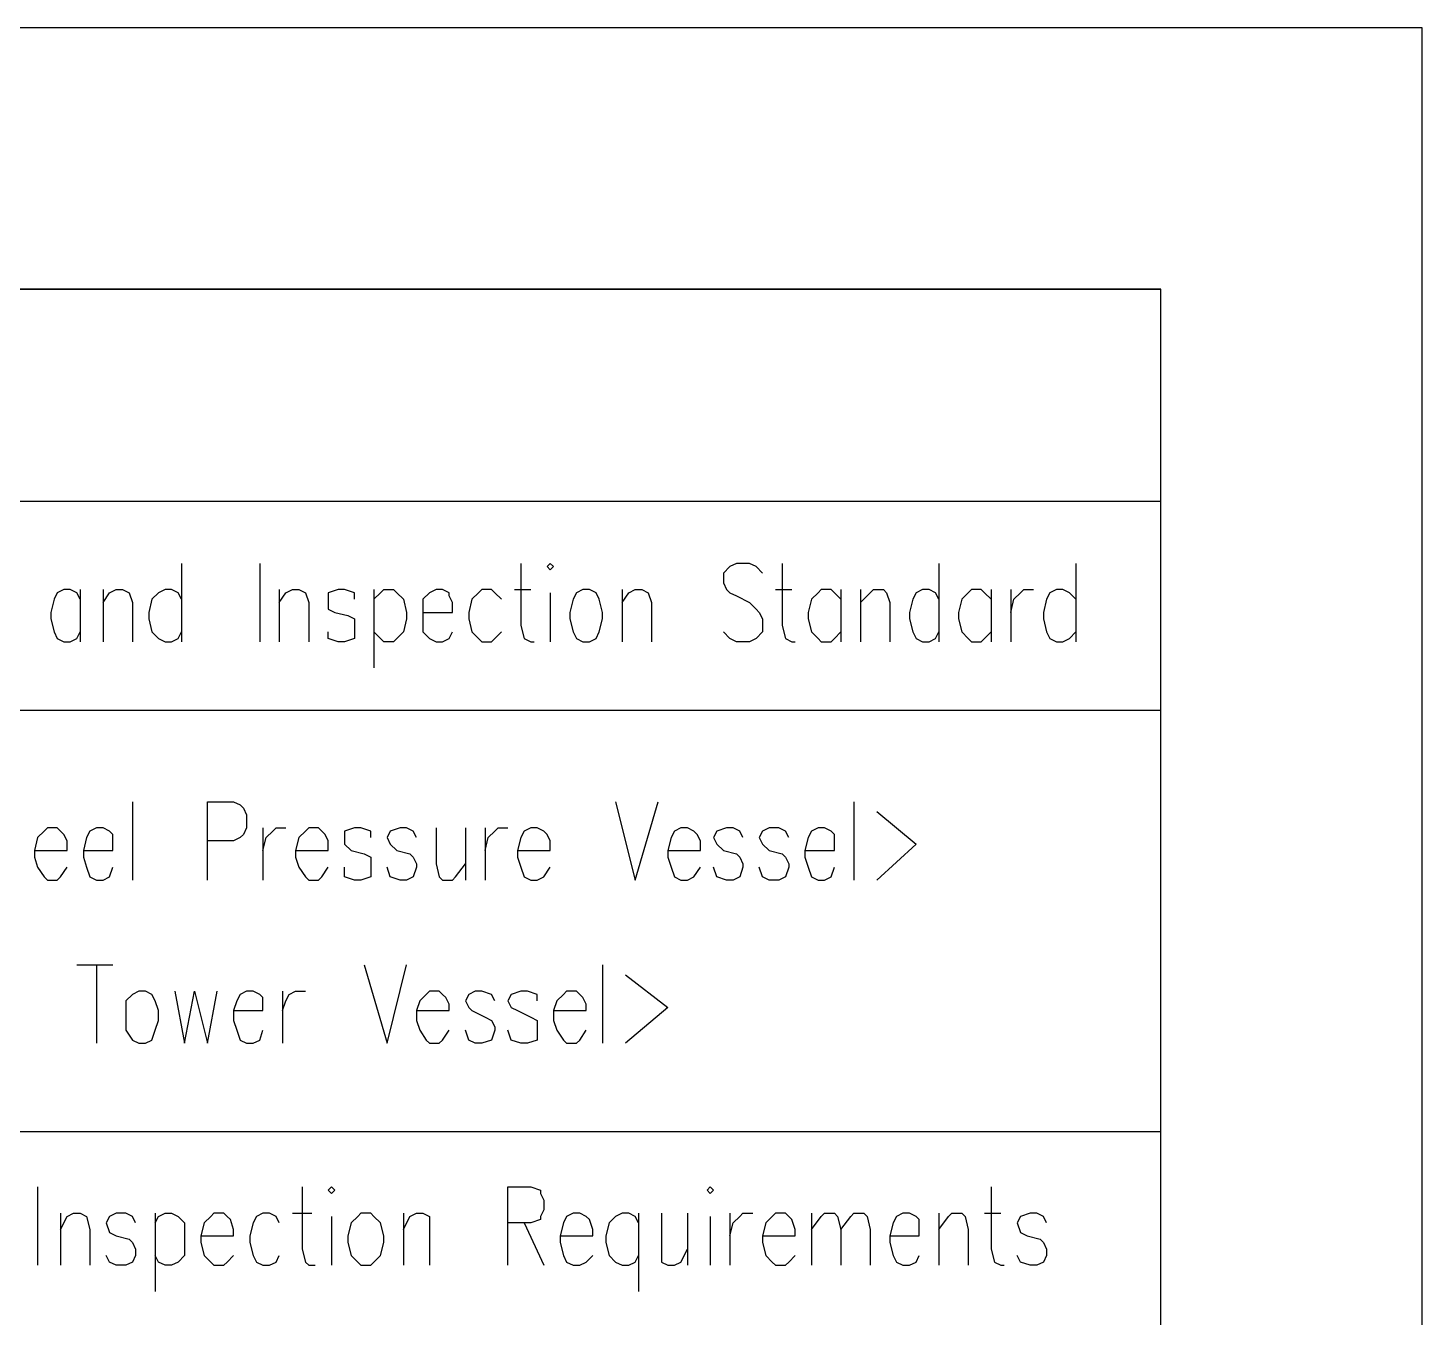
# Model space of a CAD drawing. Extents: x 13.06 to 16.25, y 9.33 to 13.85.
# Drawn here: x 15.9653 to 16.25, y 13.5894 to 13.8527 of the extents above; entities that cross this region are included whole.
import ezdxf

# ---------------------------------------------------------------- set-up
doc = ezdxf.new("R2010")
doc.units = 0
doc.header["$MEASUREMENT"] = 0
doc.linetypes.add('AUSGEZOGEN', pattern=[0])
doc.layers.get('0').update_dxf_attribs({"linetype": 'AUSGEZOGEN'})

msp = doc.modelspace()

# ---------------------------------------------------------------- linework, layer by layer
for points in [[(13.056, 9.33067), (16.25, 9.33067), (16.25, 9.33067), (16.25, 13.85267), (16.25, 13.85267), (13.056, 13.85267), (13.056, 13.85267), (13.056, 9.33067), (13.056, 9.33067)], [(13.19, 9.384), (16.19667, 9.384), (16.19667, 9.384), (16.19667, 13.79933), (16.19667, 13.79933), (13.19, 13.79933), (13.19, 13.79933), (13.19, 9.384), (13.19, 9.384)], [(15.22867, 13.79933), (16.19667, 13.79933)], [(16.19667, 12.81), (16.19667, 13.79933)], [(15.22867, 13.756), (16.19667, 13.756)], [(15.99667, 13.74333), (15.99667, 13.72733)], [(16.01267, 13.74333), (16.01267, 13.72733)], [(16.066, 13.74333), (16.066, 13.73067), (16.066, 13.73067), (16.06667, 13.728), (16.06667, 13.728), (16.068, 13.72733), (16.068, 13.72733), (16.06867, 13.72733)], [(16.07133, 13.74267), (16.072, 13.742), (16.072, 13.742), (16.07267, 13.74267), (16.07267, 13.74267), (16.072, 13.74333), (16.072, 13.74333), (16.07133, 13.74267), (16.07133, 13.74267)], [(16.11533, 13.74133), (16.114, 13.74267), (16.114, 13.74267), (16.11267, 13.74333), (16.11267, 13.74333), (16.11, 13.74333), (16.11, 13.74333), (16.10867, 13.74267), (16.10867, 13.74267), (16.10733, 13.74133), (16.10733, 13.74133), (16.10733, 13.73933), (16.10733, 13.73933), (16.108, 13.738), (16.108, 13.738), (16.10867, 13.73733), (16.10867, 13.73733), (16.11, 13.73667), (16.11, 13.73667), (16.11267, 13.73533), (16.11267, 13.73533), (16.114, 13.734), (16.114, 13.734), (16.11467, 13.73333), (16.11467, 13.73333), (16.11533, 13.732), (16.11533, 13.732), (16.11533, 13.72933), (16.11533, 13.72933), (16.114, 13.728), (16.114, 13.728), (16.11267, 13.72733), (16.11267, 13.72733), (16.11, 13.72733), (16.11, 13.72733), (16.10867, 13.728), (16.10867, 13.728), (16.10733, 13.72933)], [(16.11933, 13.74333), (16.11933, 13.73067), (16.11933, 13.73067), (16.12, 13.728), (16.12, 13.728), (16.12133, 13.72733), (16.12133, 13.72733), (16.122, 13.72733)], [(16.15133, 13.74333), (16.15133, 13.72733)], [(16.17933, 13.74333), (16.17933, 13.72733)], [(15.976, 13.736), (15.97533, 13.73733), (15.97533, 13.73733), (15.974, 13.738), (15.974, 13.738), (15.97267, 13.738), (15.97267, 13.738), (15.97133, 13.73733), (15.97133, 13.73733), (15.97067, 13.736), (15.97067, 13.736), (15.97, 13.73333), (15.97, 13.73333), (15.97, 13.732), (15.97, 13.732), (15.97067, 13.72933), (15.97067, 13.72933), (15.97133, 13.728), (15.97133, 13.728), (15.97267, 13.72733), (15.97267, 13.72733), (15.974, 13.72733), (15.974, 13.72733), (15.97533, 13.728), (15.97533, 13.728), (15.976, 13.72933)], [(15.976, 13.738), (15.976, 13.72733)], [(15.98067, 13.738), (15.98067, 13.72733)], [(15.98067, 13.73533), (15.982, 13.73733), (15.982, 13.73733), (15.98333, 13.738), (15.98333, 13.738), (15.98467, 13.738), (15.98467, 13.738), (15.986, 13.73733), (15.986, 13.73733), (15.98667, 13.73533), (15.98667, 13.73533), (15.98667, 13.72733)], [(15.99667, 13.736), (15.996, 13.73733), (15.996, 13.73733), (15.99467, 13.738), (15.99467, 13.738), (15.99333, 13.738), (15.99333, 13.738), (15.992, 13.73733), (15.992, 13.73733), (15.99067, 13.736), (15.99067, 13.736), (15.99, 13.73333), (15.99, 13.73333), (15.99, 13.732), (15.99, 13.732), (15.99067, 13.72933), (15.99067, 13.72933), (15.992, 13.728), (15.992, 13.728), (15.99333, 13.72733), (15.99333, 13.72733), (15.99467, 13.72733), (15.99467, 13.72733), (15.996, 13.728), (15.996, 13.728), (15.99667, 13.72933)], [(16.01667, 13.738), (16.01667, 13.72733)], [(16.01667, 13.73533), (16.018, 13.73733), (16.018, 13.73733), (16.01933, 13.738), (16.01933, 13.738), (16.02067, 13.738), (16.02067, 13.738), (16.022, 13.73733), (16.022, 13.73733), (16.02267, 13.73533), (16.02267, 13.73533), (16.02267, 13.72733)], [(16.032, 13.736), (16.032, 13.73733), (16.032, 13.73733), (16.03, 13.738), (16.03, 13.738), (16.02867, 13.738), (16.02867, 13.738), (16.02667, 13.73733), (16.02667, 13.73733), (16.02667, 13.734), (16.02667, 13.734), (16.028, 13.73333), (16.028, 13.73333), (16.03067, 13.73267), (16.03067, 13.73267), (16.032, 13.732), (16.032, 13.732), (16.032, 13.728), (16.032, 13.728), (16.03, 13.72733), (16.03, 13.72733), (16.02867, 13.72733), (16.02867, 13.72733), (16.02667, 13.728), (16.02667, 13.728), (16.02667, 13.72933)], [(16.036, 13.738), (16.036, 13.722)], [(16.036, 13.736), (16.03733, 13.73733), (16.03733, 13.73733), (16.038, 13.738), (16.038, 13.738), (16.04, 13.738), (16.04, 13.738), (16.04067, 13.73733), (16.04067, 13.73733), (16.042, 13.736), (16.042, 13.736), (16.04267, 13.73333), (16.04267, 13.73333), (16.04267, 13.732), (16.04267, 13.732), (16.042, 13.72933), (16.042, 13.72933), (16.04067, 13.728), (16.04067, 13.728), (16.04, 13.72733), (16.04, 13.72733), (16.038, 13.72733), (16.038, 13.72733), (16.03733, 13.728), (16.03733, 13.728), (16.036, 13.72933)], [(16.046, 13.73333), (16.052, 13.73333), (16.052, 13.73333), (16.052, 13.73533), (16.052, 13.73533), (16.05133, 13.73667), (16.05133, 13.73667), (16.05133, 13.73733), (16.05133, 13.73733), (16.05, 13.738), (16.05, 13.738), (16.04867, 13.738), (16.04867, 13.738), (16.04733, 13.73733), (16.04733, 13.73733), (16.046, 13.736), (16.046, 13.736), (16.046, 13.72933), (16.046, 13.72933), (16.04733, 13.728), (16.04733, 13.728), (16.04867, 13.72733), (16.04867, 13.72733), (16.05, 13.72733), (16.05, 13.72733), (16.05133, 13.728), (16.05133, 13.728), (16.052, 13.72933)], [(16.062, 13.736), (16.06067, 13.73733), (16.06067, 13.73733), (16.06, 13.738), (16.06, 13.738), (16.058, 13.738), (16.058, 13.738), (16.05733, 13.73733), (16.05733, 13.73733), (16.056, 13.736), (16.056, 13.736), (16.05533, 13.73333), (16.05533, 13.73333), (16.05533, 13.732), (16.05533, 13.732), (16.056, 13.72933), (16.056, 13.72933), (16.05733, 13.728), (16.05733, 13.728), (16.058, 13.72733), (16.058, 13.72733), (16.06, 13.72733), (16.06, 13.72733), (16.06067, 13.728), (16.06067, 13.728), (16.062, 13.72933)], [(16.06467, 13.738), (16.068, 13.738)], [(16.072, 13.73733), (16.072, 13.72733)], [(16.07867, 13.738), (16.07733, 13.73733), (16.07733, 13.73733), (16.07667, 13.736), (16.07667, 13.736), (16.076, 13.73333), (16.076, 13.73333), (16.076, 13.732), (16.076, 13.732), (16.07667, 13.72933), (16.07667, 13.72933), (16.07733, 13.728), (16.07733, 13.728), (16.07867, 13.72733), (16.07867, 13.72733), (16.08, 13.72733), (16.08, 13.72733), (16.08133, 13.728), (16.08133, 13.728), (16.082, 13.72933), (16.082, 13.72933), (16.08267, 13.732), (16.08267, 13.732), (16.08267, 13.73333), (16.08267, 13.73333), (16.082, 13.736), (16.082, 13.736), (16.08133, 13.73733), (16.08133, 13.73733), (16.08, 13.738), (16.08, 13.738), (16.07867, 13.738), (16.07867, 13.738)], [(16.08667, 13.738), (16.08667, 13.72733)], [(16.08667, 13.73533), (16.088, 13.73733), (16.088, 13.73733), (16.08933, 13.738), (16.08933, 13.738), (16.09067, 13.738), (16.09067, 13.738), (16.092, 13.73733), (16.092, 13.73733), (16.09267, 13.73533), (16.09267, 13.73533), (16.09267, 13.72733)], [(16.118, 13.738), (16.12133, 13.738)], [(16.13133, 13.736), (16.13, 13.73733), (16.13, 13.73733), (16.12933, 13.738), (16.12933, 13.738), (16.12733, 13.738), (16.12733, 13.738), (16.12667, 13.73733), (16.12667, 13.73733), (16.12533, 13.736), (16.12533, 13.736), (16.12467, 13.73333), (16.12467, 13.73333), (16.12467, 13.732), (16.12467, 13.732), (16.12533, 13.72933), (16.12533, 13.72933), (16.12667, 13.728), (16.12667, 13.728), (16.12733, 13.72733), (16.12733, 13.72733), (16.12933, 13.72733), (16.12933, 13.72733), (16.13, 13.728), (16.13, 13.728), (16.13133, 13.72933)], [(16.13133, 13.738), (16.13133, 13.72733)], [(16.13533, 13.738), (16.13533, 13.72733)], [(16.13533, 13.73533), (16.13733, 13.73733), (16.13733, 13.73733), (16.138, 13.738), (16.138, 13.738), (16.14, 13.738), (16.14, 13.738), (16.14067, 13.73733), (16.14067, 13.73733), (16.14133, 13.73533), (16.14133, 13.73533), (16.14133, 13.72733)], [(16.15133, 13.736), (16.15067, 13.73733), (16.15067, 13.73733), (16.14933, 13.738), (16.14933, 13.738), (16.148, 13.738), (16.148, 13.738), (16.14667, 13.73733), (16.14667, 13.73733), (16.146, 13.736), (16.146, 13.736), (16.14533, 13.73333), (16.14533, 13.73333), (16.14533, 13.732), (16.14533, 13.732), (16.146, 13.72933), (16.146, 13.72933), (16.14667, 13.728), (16.14667, 13.728), (16.148, 13.72733), (16.148, 13.72733), (16.14933, 13.72733), (16.14933, 13.72733), (16.15067, 13.728), (16.15067, 13.728), (16.15133, 13.72933)], [(16.162, 13.736), (16.16067, 13.73733), (16.16067, 13.73733), (16.16, 13.738), (16.16, 13.738), (16.158, 13.738), (16.158, 13.738), (16.15733, 13.73733), (16.15733, 13.73733), (16.156, 13.736), (16.156, 13.736), (16.15533, 13.73333), (16.15533, 13.73333), (16.15533, 13.732), (16.15533, 13.732), (16.156, 13.72933), (16.156, 13.72933), (16.15733, 13.728), (16.15733, 13.728), (16.158, 13.72733), (16.158, 13.72733), (16.16, 13.72733), (16.16, 13.72733), (16.16067, 13.728), (16.16067, 13.728), (16.162, 13.72933)], [(16.162, 13.738), (16.162, 13.72733)], [(16.166, 13.738), (16.166, 13.72733)], [(16.166, 13.73333), (16.16667, 13.736), (16.16667, 13.736), (16.168, 13.73733), (16.168, 13.73733), (16.16867, 13.738), (16.16867, 13.738), (16.17067, 13.738)], [(16.17933, 13.736), (16.178, 13.73733), (16.178, 13.73733), (16.17667, 13.738), (16.17667, 13.738), (16.17533, 13.738), (16.17533, 13.738), (16.174, 13.73733), (16.174, 13.73733), (16.17333, 13.736), (16.17333, 13.736), (16.17267, 13.73333), (16.17267, 13.73333), (16.17267, 13.732), (16.17267, 13.732), (16.17333, 13.72933), (16.17333, 13.72933), (16.174, 13.728), (16.174, 13.728), (16.17533, 13.72733), (16.17533, 13.72733), (16.17667, 13.72733), (16.17667, 13.72733), (16.178, 13.728), (16.178, 13.728), (16.17933, 13.72933)], [(15.22867, 13.71333), (16.19667, 13.71333)], [(15.98667, 13.69467), (15.98667, 13.67867)], [(16.002, 13.67867), (16.002, 13.69467), (16.002, 13.69467), (16.00733, 13.69467), (16.00733, 13.69467), (16.00867, 13.694), (16.00867, 13.694), (16.00933, 13.69333), (16.00933, 13.69333), (16.01, 13.692), (16.01, 13.692), (16.01, 13.68933), (16.01, 13.68933), (16.00933, 13.688), (16.00933, 13.688), (16.00867, 13.68733), (16.00867, 13.68733), (16.00733, 13.68667), (16.00733, 13.68667), (16.002, 13.68667)], [(16.08533, 13.69467), (16.08933, 13.67867), (16.08933, 13.67867), (16.094, 13.69467)], [(16.134, 13.69467), (16.134, 13.67867)], [(16.13867, 13.69267), (16.14667, 13.686), (16.14667, 13.686), (16.13867, 13.67867)], [(15.96667, 13.68467), (15.97333, 13.68467), (15.97333, 13.68467), (15.97333, 13.68667), (15.97333, 13.68667), (15.97267, 13.688), (15.97267, 13.688), (15.972, 13.68867), (15.972, 13.68867), (15.97133, 13.68933), (15.97133, 13.68933), (15.96933, 13.68933), (15.96933, 13.68933), (15.96867, 13.68867), (15.96867, 13.68867), (15.96733, 13.68733), (15.96733, 13.68733), (15.96667, 13.68467), (15.96667, 13.68467), (15.96667, 13.68333), (15.96667, 13.68333), (15.96733, 13.68133), (15.96733, 13.68133), (15.96867, 13.67933), (15.96867, 13.67933), (15.96933, 13.67867), (15.96933, 13.67867), (15.97133, 13.67867), (15.97133, 13.67867), (15.972, 13.67933), (15.972, 13.67933), (15.97333, 13.68133)], [(15.97667, 13.68467), (15.98267, 13.68467), (15.98267, 13.68467), (15.98267, 13.68667), (15.98267, 13.68667), (15.98267, 13.688), (15.98267, 13.688), (15.982, 13.68867), (15.982, 13.68867), (15.98067, 13.68933), (15.98067, 13.68933), (15.97933, 13.68933), (15.97933, 13.68933), (15.978, 13.68867), (15.978, 13.68867), (15.97733, 13.68733), (15.97733, 13.68733), (15.97667, 13.68467), (15.97667, 13.68467), (15.97667, 13.68333), (15.97667, 13.68333), (15.97733, 13.68133), (15.97733, 13.68133), (15.978, 13.67933), (15.978, 13.67933), (15.97933, 13.67867), (15.97933, 13.67867), (15.98067, 13.67867), (15.98067, 13.67867), (15.982, 13.67933), (15.982, 13.67933), (15.98267, 13.68133)], [(16.01333, 13.68933), (16.01333, 13.67867)], [(16.01333, 13.68467), (16.014, 13.68733), (16.014, 13.68733), (16.01533, 13.68867), (16.01533, 13.68867), (16.016, 13.68933), (16.016, 13.68933), (16.018, 13.68933)], [(16.02, 13.68467), (16.02667, 13.68467), (16.02667, 13.68467), (16.02667, 13.68667), (16.02667, 13.68667), (16.026, 13.688), (16.026, 13.688), (16.02533, 13.68867), (16.02533, 13.68867), (16.02467, 13.68933), (16.02467, 13.68933), (16.02267, 13.68933), (16.02267, 13.68933), (16.022, 13.68867), (16.022, 13.68867), (16.02067, 13.68733), (16.02067, 13.68733), (16.02, 13.68467), (16.02, 13.68467), (16.02, 13.68333), (16.02, 13.68333), (16.02067, 13.68133), (16.02067, 13.68133), (16.022, 13.67933), (16.022, 13.67933), (16.02267, 13.67867), (16.02267, 13.67867), (16.02467, 13.67867), (16.02467, 13.67867), (16.02533, 13.67933), (16.02533, 13.67933), (16.02667, 13.68133)], [(16.03533, 13.68733), (16.03533, 13.68867), (16.03533, 13.68867), (16.03333, 13.68933), (16.03333, 13.68933), (16.032, 13.68933), (16.032, 13.68933), (16.03, 13.68867), (16.03, 13.68867), (16.03, 13.686), (16.03, 13.686), (16.03133, 13.68467), (16.03133, 13.68467), (16.034, 13.684), (16.034, 13.684), (16.03533, 13.68333), (16.03533, 13.68333), (16.03533, 13.67933), (16.03533, 13.67933), (16.03333, 13.67867), (16.03333, 13.67867), (16.032, 13.67867), (16.032, 13.67867), (16.03, 13.67933), (16.03, 13.67933), (16.03, 13.68133)], [(16.04467, 13.68733), (16.044, 13.68867), (16.044, 13.68867), (16.04267, 13.68933), (16.04267, 13.68933), (16.04133, 13.68933), (16.04133, 13.68933), (16.03933, 13.68867), (16.03933, 13.68867), (16.03867, 13.68733), (16.03867, 13.68733), (16.03933, 13.686), (16.03933, 13.686), (16.04067, 13.68467), (16.04067, 13.68467), (16.04333, 13.684), (16.04333, 13.684), (16.044, 13.68333), (16.044, 13.68333), (16.04467, 13.682), (16.04467, 13.682), (16.04467, 13.68133), (16.04467, 13.68133), (16.044, 13.67933), (16.044, 13.67933), (16.04267, 13.67867), (16.04267, 13.67867), (16.04133, 13.67867), (16.04133, 13.67867), (16.03933, 13.67933), (16.03933, 13.67933), (16.03867, 13.68133)], [(16.04867, 13.68933), (16.04867, 13.682), (16.04867, 13.682), (16.04933, 13.67933), (16.04933, 13.67933), (16.05, 13.67867), (16.05, 13.67867), (16.052, 13.67867), (16.052, 13.67867), (16.05267, 13.67933), (16.05267, 13.67933), (16.05467, 13.682)], [(16.05467, 13.68933), (16.05467, 13.67867)], [(16.05867, 13.68933), (16.05867, 13.67867)], [(16.05867, 13.68467), (16.05933, 13.68733), (16.05933, 13.68733), (16.06067, 13.68867), (16.06067, 13.68867), (16.06133, 13.68933), (16.06133, 13.68933), (16.06333, 13.68933)], [(16.06533, 13.68467), (16.072, 13.68467), (16.072, 13.68467), (16.072, 13.68667), (16.072, 13.68667), (16.07133, 13.688), (16.07133, 13.688), (16.07067, 13.68867), (16.07067, 13.68867), (16.06933, 13.68933), (16.06933, 13.68933), (16.068, 13.68933), (16.068, 13.68933), (16.06667, 13.68867), (16.06667, 13.68867), (16.066, 13.68733), (16.066, 13.68733), (16.06533, 13.68467), (16.06533, 13.68467), (16.06533, 13.68333), (16.06533, 13.68333), (16.066, 13.68133), (16.066, 13.68133), (16.06667, 13.67933), (16.06667, 13.67933), (16.068, 13.67867), (16.068, 13.67867), (16.06933, 13.67867), (16.06933, 13.67867), (16.07067, 13.67933), (16.07067, 13.67933), (16.072, 13.68133)], [(16.096, 13.68467), (16.10267, 13.68467), (16.10267, 13.68467), (16.10267, 13.68667), (16.10267, 13.68667), (16.102, 13.688), (16.102, 13.688), (16.10133, 13.68867), (16.10133, 13.68867), (16.1, 13.68933), (16.1, 13.68933), (16.09867, 13.68933), (16.09867, 13.68933), (16.09733, 13.68867), (16.09733, 13.68867), (16.09667, 13.68733), (16.09667, 13.68733), (16.096, 13.68467), (16.096, 13.68467), (16.096, 13.68333), (16.096, 13.68333), (16.09667, 13.68133), (16.09667, 13.68133), (16.09733, 13.67933), (16.09733, 13.67933), (16.09867, 13.67867), (16.09867, 13.67867), (16.1, 13.67867), (16.1, 13.67867), (16.10133, 13.67933), (16.10133, 13.67933), (16.10267, 13.68133)], [(16.11133, 13.68733), (16.11067, 13.68867), (16.11067, 13.68867), (16.10933, 13.68933), (16.10933, 13.68933), (16.108, 13.68933), (16.108, 13.68933), (16.106, 13.68867), (16.106, 13.68867), (16.10533, 13.68733), (16.10533, 13.68733), (16.106, 13.686), (16.106, 13.686), (16.10733, 13.68467), (16.10733, 13.68467), (16.11, 13.684), (16.11, 13.684), (16.11067, 13.68333), (16.11067, 13.68333), (16.11133, 13.682), (16.11133, 13.682), (16.11133, 13.68133), (16.11133, 13.68133), (16.11067, 13.67933), (16.11067, 13.67933), (16.10933, 13.67867), (16.10933, 13.67867), (16.108, 13.67867), (16.108, 13.67867), (16.106, 13.67933), (16.106, 13.67933), (16.10533, 13.68133)], [(16.12067, 13.68733), (16.12, 13.68867), (16.12, 13.68867), (16.11867, 13.68933), (16.11867, 13.68933), (16.11667, 13.68933), (16.11667, 13.68933), (16.11533, 13.68867), (16.11533, 13.68867), (16.11467, 13.68733), (16.11467, 13.68733), (16.11533, 13.686), (16.11533, 13.686), (16.11667, 13.68467), (16.11667, 13.68467), (16.11933, 13.684), (16.11933, 13.684), (16.12, 13.68333), (16.12, 13.68333), (16.12067, 13.682), (16.12067, 13.682), (16.12067, 13.68133), (16.12067, 13.68133), (16.12, 13.67933), (16.12, 13.67933), (16.11867, 13.67867), (16.11867, 13.67867), (16.11667, 13.67867), (16.11667, 13.67867), (16.11533, 13.67933), (16.11533, 13.67933), (16.11467, 13.68133)], [(16.124, 13.68467), (16.13, 13.68467), (16.13, 13.68467), (16.13, 13.68667), (16.13, 13.68667), (16.13, 13.688), (16.13, 13.688), (16.12933, 13.68867), (16.12933, 13.68867), (16.128, 13.68933), (16.128, 13.68933), (16.12667, 13.68933), (16.12667, 13.68933), (16.12533, 13.68867), (16.12533, 13.68867), (16.12467, 13.68733), (16.12467, 13.68733), (16.124, 13.68467), (16.124, 13.68467), (16.124, 13.68333), (16.124, 13.68333), (16.12467, 13.68133), (16.12467, 13.68133), (16.12533, 13.67933), (16.12533, 13.67933), (16.12667, 13.67867), (16.12667, 13.67867), (16.128, 13.67867), (16.128, 13.67867), (16.12933, 13.67933), (16.12933, 13.67933), (16.13, 13.68133)], [(15.97533, 13.66133), (15.98267, 13.66133)], [(15.97933, 13.66133), (15.97933, 13.64533)], [(16.034, 13.66133), (16.03867, 13.64533), (16.03867, 13.64533), (16.04267, 13.66133)], [(16.08267, 13.66133), (16.08267, 13.64533)], [(16.08733, 13.65933), (16.096, 13.65267), (16.096, 13.65267), (16.08733, 13.64533)], [(15.988, 13.656), (15.98667, 13.65533), (15.98667, 13.65533), (15.98533, 13.654), (15.98533, 13.654), (15.98533, 13.648), (15.98533, 13.648), (15.98667, 13.646), (15.98667, 13.646), (15.988, 13.64533), (15.988, 13.64533), (15.98933, 13.64533), (15.98933, 13.64533), (15.99067, 13.646), (15.99067, 13.646), (15.99133, 13.648), (15.99133, 13.648), (15.992, 13.65), (15.992, 13.65), (15.992, 13.652), (15.992, 13.652), (15.99133, 13.654), (15.99133, 13.654), (15.99067, 13.65533), (15.99067, 13.65533), (15.98933, 13.656), (15.98933, 13.656), (15.988, 13.656), (15.988, 13.656)], [(15.99533, 13.656), (15.99733, 13.64533), (15.99733, 13.64533), (15.99933, 13.656), (15.99933, 13.656), (16.002, 13.64533), (16.002, 13.64533), (16.004, 13.656)], [(16.00733, 13.652), (16.01333, 13.652), (16.01333, 13.652), (16.01333, 13.65333), (16.01333, 13.65333), (16.01333, 13.65467), (16.01333, 13.65467), (16.01267, 13.65533), (16.01267, 13.65533), (16.01133, 13.656), (16.01133, 13.656), (16.01, 13.656), (16.01, 13.656), (16.00867, 13.65533), (16.00867, 13.65533), (16.008, 13.654), (16.008, 13.654), (16.00733, 13.652), (16.00733, 13.652), (16.00733, 13.65), (16.00733, 13.65), (16.008, 13.648), (16.008, 13.648), (16.00867, 13.646), (16.00867, 13.646), (16.01, 13.64533), (16.01, 13.64533), (16.01133, 13.64533), (16.01133, 13.64533), (16.01267, 13.646), (16.01267, 13.646), (16.01333, 13.648)], [(16.01733, 13.656), (16.01733, 13.64533)], [(16.01733, 13.652), (16.018, 13.654), (16.018, 13.654), (16.01867, 13.65533), (16.01867, 13.65533), (16.02, 13.656), (16.02, 13.656), (16.022, 13.656)], [(16.04467, 13.652), (16.05133, 13.652), (16.05133, 13.652), (16.05133, 13.65333), (16.05133, 13.65333), (16.05067, 13.65467), (16.05067, 13.65467), (16.05, 13.65533), (16.05, 13.65533), (16.04933, 13.656), (16.04933, 13.656), (16.04733, 13.656), (16.04733, 13.656), (16.04667, 13.65533), (16.04667, 13.65533), (16.04533, 13.654), (16.04533, 13.654), (16.04467, 13.652), (16.04467, 13.652), (16.04467, 13.65), (16.04467, 13.65), (16.04533, 13.648), (16.04533, 13.648), (16.04667, 13.646), (16.04667, 13.646), (16.04733, 13.64533), (16.04733, 13.64533), (16.04933, 13.64533), (16.04933, 13.64533), (16.05, 13.646), (16.05, 13.646), (16.05133, 13.648)], [(16.06067, 13.654), (16.06, 13.65533), (16.06, 13.65533), (16.058, 13.656), (16.058, 13.656), (16.05667, 13.656), (16.05667, 13.656), (16.05533, 13.65533), (16.05533, 13.65533), (16.05467, 13.654), (16.05467, 13.654), (16.05533, 13.65267), (16.05533, 13.65267), (16.056, 13.652), (16.056, 13.652), (16.05867, 13.65067), (16.05867, 13.65067), (16.06, 13.65), (16.06, 13.65), (16.06067, 13.64867), (16.06067, 13.64867), (16.06067, 13.648), (16.06067, 13.648), (16.06, 13.646), (16.06, 13.646), (16.058, 13.64533), (16.058, 13.64533), (16.05667, 13.64533), (16.05667, 13.64533), (16.05533, 13.646), (16.05533, 13.646), (16.05467, 13.648)], [(16.06933, 13.654), (16.06933, 13.65533), (16.06933, 13.65533), (16.06733, 13.656), (16.06733, 13.656), (16.066, 13.656), (16.066, 13.656), (16.064, 13.65533), (16.064, 13.65533), (16.06333, 13.654), (16.06333, 13.654), (16.064, 13.65267), (16.064, 13.65267), (16.06533, 13.652), (16.06533, 13.652), (16.068, 13.65067), (16.068, 13.65067), (16.06933, 13.65), (16.06933, 13.65), (16.06933, 13.646), (16.06933, 13.646), (16.06733, 13.64533), (16.06733, 13.64533), (16.066, 13.64533), (16.066, 13.64533), (16.064, 13.646), (16.064, 13.646), (16.06333, 13.648)], [(16.07267, 13.652), (16.07933, 13.652), (16.07933, 13.652), (16.07933, 13.65333), (16.07933, 13.65333), (16.07867, 13.65467), (16.07867, 13.65467), (16.078, 13.65533), (16.078, 13.65533), (16.07733, 13.656), (16.07733, 13.656), (16.07533, 13.656), (16.07533, 13.656), (16.07467, 13.65533), (16.07467, 13.65533), (16.07333, 13.654), (16.07333, 13.654), (16.07267, 13.652), (16.07267, 13.652), (16.07267, 13.65), (16.07267, 13.65), (16.07333, 13.648), (16.07333, 13.648), (16.07467, 13.646), (16.07467, 13.646), (16.07533, 13.64533), (16.07533, 13.64533), (16.07733, 13.64533), (16.07733, 13.64533), (16.078, 13.646), (16.078, 13.646), (16.07933, 13.648)], [(15.71267, 13.62733), (16.19667, 13.62733)], [(15.96733, 13.616), (15.96733, 13.6)], [(16.02133, 13.616), (16.02133, 13.60333), (16.02133, 13.60333), (16.022, 13.60067), (16.022, 13.60067), (16.02267, 13.6), (16.02267, 13.6), (16.024, 13.6)], [(16.02667, 13.61533), (16.02733, 13.61467), (16.02733, 13.61467), (16.028, 13.61533), (16.028, 13.61533), (16.02733, 13.616), (16.02733, 13.616), (16.02667, 13.61533), (16.02667, 13.61533)], [(16.06333, 13.6), (16.06333, 13.616), (16.06333, 13.616), (16.068, 13.616), (16.068, 13.616), (16.07, 13.61533), (16.07, 13.61533), (16.07, 13.61467), (16.07, 13.61467), (16.07067, 13.61333), (16.07067, 13.61333), (16.07067, 13.61133), (16.07067, 13.61133), (16.07, 13.61), (16.07, 13.61), (16.07, 13.60933), (16.07, 13.60933), (16.068, 13.60867), (16.068, 13.60867), (16.06333, 13.60867)], [(16.104, 13.61533), (16.10467, 13.61467), (16.10467, 13.61467), (16.10533, 13.61533), (16.10533, 13.61533), (16.10467, 13.616), (16.10467, 13.616), (16.104, 13.61533), (16.104, 13.61533)], [(16.162, 13.616), (16.162, 13.60333), (16.162, 13.60333), (16.16267, 13.60067), (16.16267, 13.60067), (16.164, 13.6), (16.164, 13.6), (16.16467, 13.6)], [(15.972, 13.61067), (15.972, 13.6)], [(15.972, 13.60733), (15.97333, 13.61), (15.97333, 13.61), (15.97467, 13.61067), (15.97467, 13.61067), (15.976, 13.61067), (15.976, 13.61067), (15.97733, 13.61), (15.97733, 13.61), (15.978, 13.60733), (15.978, 13.60733), (15.978, 13.6)], [(15.98733, 13.60867), (15.98667, 13.61), (15.98667, 13.61), (15.98533, 13.61067), (15.98533, 13.61067), (15.98333, 13.61067), (15.98333, 13.61067), (15.982, 13.61), (15.982, 13.61), (15.98133, 13.60867), (15.98133, 13.60867), (15.982, 13.60667), (15.982, 13.60667), (15.98333, 13.606), (15.98333, 13.606), (15.986, 13.60533), (15.986, 13.60533), (15.98667, 13.60467), (15.98667, 13.60467), (15.98733, 13.60333), (15.98733, 13.60333), (15.98733, 13.602), (15.98733, 13.602), (15.98667, 13.60067), (15.98667, 13.60067), (15.98533, 13.6), (15.98533, 13.6), (15.98333, 13.6), (15.98333, 13.6), (15.982, 13.60067), (15.982, 13.60067), (15.98133, 13.602)], [(15.99133, 13.61067), (15.99133, 13.59467)], [(15.99133, 13.60867), (15.992, 13.61), (15.992, 13.61), (15.99333, 13.61067), (15.99333, 13.61067), (15.99467, 13.61067), (15.99467, 13.61067), (15.996, 13.61), (15.996, 13.61), (15.99733, 13.60867), (15.99733, 13.60867), (15.99733, 13.602), (15.99733, 13.602), (15.996, 13.60067), (15.996, 13.60067), (15.99467, 13.6), (15.99467, 13.6), (15.99333, 13.6), (15.99333, 13.6), (15.992, 13.60067), (15.992, 13.60067), (15.99133, 13.602)], [(16.00067, 13.606), (16.00733, 13.606), (16.00733, 13.606), (16.00733, 13.60733), (16.00733, 13.60733), (16.00667, 13.60933), (16.00667, 13.60933), (16.006, 13.61), (16.006, 13.61), (16.00533, 13.61067), (16.00533, 13.61067), (16.00333, 13.61067), (16.00333, 13.61067), (16.00267, 13.61), (16.00267, 13.61), (16.00133, 13.60867), (16.00133, 13.60867), (16.00067, 13.606), (16.00067, 13.606), (16.00067, 13.60467), (16.00067, 13.60467), (16.00133, 13.602), (16.00133, 13.602), (16.00267, 13.60067), (16.00267, 13.60067), (16.00333, 13.6), (16.00333, 13.6), (16.00533, 13.6), (16.00533, 13.6), (16.006, 13.60067), (16.006, 13.60067), (16.00733, 13.602)], [(16.01667, 13.60867), (16.016, 13.61), (16.016, 13.61), (16.01467, 13.61067), (16.01467, 13.61067), (16.01333, 13.61067), (16.01333, 13.61067), (16.012, 13.61), (16.012, 13.61), (16.01133, 13.60867), (16.01133, 13.60867), (16.01067, 13.606), (16.01067, 13.606), (16.01067, 13.60467), (16.01067, 13.60467), (16.01133, 13.602), (16.01133, 13.602), (16.012, 13.60067), (16.012, 13.60067), (16.01333, 13.6), (16.01333, 13.6), (16.01467, 13.6), (16.01467, 13.6), (16.016, 13.60067), (16.016, 13.60067), (16.01667, 13.602)], [(16.01933, 13.61067), (16.02333, 13.61067)], [(16.02733, 13.61), (16.02733, 13.6)], [(16.03333, 13.61067), (16.03267, 13.61), (16.03267, 13.61), (16.03133, 13.60867), (16.03133, 13.60867), (16.03067, 13.606), (16.03067, 13.606), (16.03067, 13.60467), (16.03067, 13.60467), (16.03133, 13.602), (16.03133, 13.602), (16.03267, 13.60067), (16.03267, 13.60067), (16.03333, 13.6), (16.03333, 13.6), (16.03533, 13.6), (16.03533, 13.6), (16.036, 13.60067), (16.036, 13.60067), (16.03733, 13.602), (16.03733, 13.602), (16.038, 13.60467), (16.038, 13.60467), (16.038, 13.606), (16.038, 13.606), (16.03733, 13.60867), (16.03733, 13.60867), (16.036, 13.61), (16.036, 13.61), (16.03533, 13.61067), (16.03533, 13.61067), (16.03333, 13.61067), (16.03333, 13.61067)], [(16.042, 13.61067), (16.042, 13.6)], [(16.042, 13.60733), (16.04333, 13.61), (16.04333, 13.61), (16.04467, 13.61067), (16.04467, 13.61067), (16.046, 13.61067), (16.046, 13.61067), (16.04733, 13.61), (16.04733, 13.61), (16.04733, 13.6)], [(16.074, 13.606), (16.08067, 13.606), (16.08067, 13.606), (16.08067, 13.60733), (16.08067, 13.60733), (16.08, 13.60933), (16.08, 13.60933), (16.07933, 13.61), (16.07933, 13.61), (16.078, 13.61067), (16.078, 13.61067), (16.07667, 13.61067), (16.07667, 13.61067), (16.07533, 13.61), (16.07533, 13.61), (16.07467, 13.60867), (16.07467, 13.60867), (16.074, 13.606), (16.074, 13.606), (16.074, 13.60467), (16.074, 13.60467), (16.07467, 13.602), (16.07467, 13.602), (16.07533, 13.60067), (16.07533, 13.60067), (16.07667, 13.6), (16.07667, 13.6), (16.078, 13.6), (16.078, 13.6), (16.07933, 13.60067), (16.07933, 13.60067), (16.08067, 13.602)], [(16.09, 13.60867), (16.08933, 13.61), (16.08933, 13.61), (16.088, 13.61067), (16.088, 13.61067), (16.08667, 13.61067), (16.08667, 13.61067), (16.08533, 13.61), (16.08533, 13.61), (16.084, 13.60867), (16.084, 13.60867), (16.08333, 13.606), (16.08333, 13.606), (16.08333, 13.60467), (16.08333, 13.60467), (16.084, 13.602), (16.084, 13.602), (16.08533, 13.60067), (16.08533, 13.60067), (16.08667, 13.6), (16.08667, 13.6), (16.088, 13.6), (16.088, 13.6), (16.08933, 13.60067), (16.08933, 13.60067), (16.09, 13.602)], [(16.09, 13.61067), (16.09, 13.59467)], [(16.09467, 13.61067), (16.09467, 13.60067), (16.09467, 13.60067), (16.096, 13.6), (16.096, 13.6), (16.09733, 13.6), (16.09733, 13.6), (16.09867, 13.60067), (16.09867, 13.60067), (16.1, 13.60333)], [(16.1, 13.61067), (16.1, 13.6)], [(16.10467, 13.61), (16.10467, 13.6)], [(16.10867, 13.61067), (16.10867, 13.6)], [(16.10867, 13.606), (16.10933, 13.60867), (16.10933, 13.60867), (16.11067, 13.61), (16.11067, 13.61), (16.11133, 13.61067), (16.11133, 13.61067), (16.11333, 13.61067)], [(16.11533, 13.606), (16.122, 13.606), (16.122, 13.606), (16.122, 13.60733), (16.122, 13.60733), (16.12133, 13.60933), (16.12133, 13.60933), (16.12067, 13.61), (16.12067, 13.61), (16.12, 13.61067), (16.12, 13.61067), (16.118, 13.61067), (16.118, 13.61067), (16.11733, 13.61), (16.11733, 13.61), (16.116, 13.60867), (16.116, 13.60867), (16.11533, 13.606), (16.11533, 13.606), (16.11533, 13.60467), (16.11533, 13.60467), (16.116, 13.602), (16.116, 13.602), (16.11733, 13.60067), (16.11733, 13.60067), (16.118, 13.6), (16.118, 13.6), (16.12, 13.6), (16.12, 13.6), (16.12067, 13.60067), (16.12067, 13.60067), (16.122, 13.602)], [(16.12533, 13.61067), (16.12533, 13.6)], [(16.12533, 13.60733), (16.12733, 13.61), (16.12733, 13.61), (16.128, 13.61067), (16.128, 13.61067), (16.13, 13.61067), (16.13, 13.61067), (16.13067, 13.61), (16.13067, 13.61), (16.13133, 13.60733), (16.13133, 13.60733), (16.13133, 13.6)], [(16.13133, 13.60733), (16.13333, 13.61), (16.13333, 13.61), (16.134, 13.61067), (16.134, 13.61067), (16.136, 13.61067), (16.136, 13.61067), (16.13667, 13.61), (16.13667, 13.61), (16.13733, 13.60733), (16.13733, 13.60733), (16.13733, 13.6)], [(16.14133, 13.606), (16.14733, 13.606), (16.14733, 13.606), (16.14733, 13.60733), (16.14733, 13.60733), (16.14733, 13.60933), (16.14733, 13.60933), (16.14667, 13.61), (16.14667, 13.61), (16.14533, 13.61067), (16.14533, 13.61067), (16.144, 13.61067), (16.144, 13.61067), (16.14267, 13.61), (16.14267, 13.61), (16.142, 13.60867), (16.142, 13.60867), (16.14133, 13.606), (16.14133, 13.606), (16.14133, 13.60467), (16.14133, 13.60467), (16.142, 13.602), (16.142, 13.602), (16.14267, 13.60067), (16.14267, 13.60067), (16.144, 13.6), (16.144, 13.6), (16.14533, 13.6), (16.14533, 13.6), (16.14667, 13.60067), (16.14667, 13.60067), (16.14733, 13.602)], [(16.15133, 13.61067), (16.15133, 13.6)], [(16.15133, 13.60733), (16.15333, 13.61), (16.15333, 13.61), (16.154, 13.61067), (16.154, 13.61067), (16.156, 13.61067), (16.156, 13.61067), (16.15667, 13.61), (16.15667, 13.61), (16.15733, 13.60733), (16.15733, 13.60733), (16.15733, 13.6)], [(16.16067, 13.61067), (16.164, 13.61067)], [(16.17333, 13.60867), (16.17267, 13.61), (16.17267, 13.61), (16.17133, 13.61067), (16.17133, 13.61067), (16.17, 13.61067), (16.17, 13.61067), (16.168, 13.61), (16.168, 13.61), (16.16733, 13.60867), (16.16733, 13.60867), (16.168, 13.60667), (16.168, 13.60667), (16.16933, 13.606), (16.16933, 13.606), (16.172, 13.60533), (16.172, 13.60533), (16.17267, 13.60467), (16.17267, 13.60467), (16.17333, 13.60333), (16.17333, 13.60333), (16.17333, 13.602), (16.17333, 13.602), (16.17267, 13.60067), (16.17267, 13.60067), (16.17133, 13.6), (16.17133, 13.6), (16.17, 13.6), (16.17, 13.6), (16.168, 13.60067), (16.168, 13.60067), (16.16733, 13.602)], [(16.06667, 13.60867), (16.07067, 13.6)]]:
    msp.add_lwpolyline(points)

doc.saveas('drawing.dxf')
